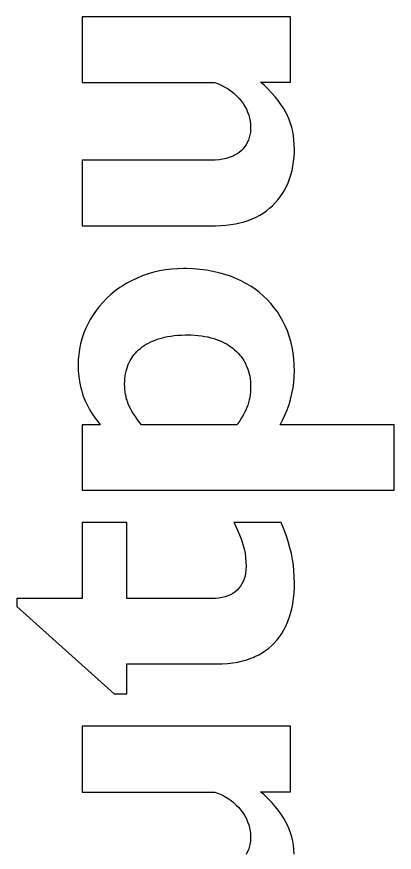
# Paper-space layout '2 DOOR PANEL LAYOUT - A1 Sheet' of a CAD drawing. Extents: x 50 to 825, y 22 to 486.
# Drawn here: x 425.103 to 425.41, y 336.991 to 337.671 of the extents above; entities that cross this region are included whole.
import ezdxf

# ---------------------------------------------------------------- set-up
doc = ezdxf.new("R2010")
doc.units = 0
doc.layers.add('N-EQPM', color=3, linetype='Continuous', lineweight=25)

psp = doc.layouts.new('2 DOOR PANEL LAYOUT - A1 Sheet')

# ---------------------------------------------------------------- linework, layer by layer
at = {"layer": 'N-EQPM', "linetype": 'Continuous'}
for points in [[(425.29058, 337.59353), (425.29145, 337.5911), (425.29213, 337.58866), (425.29261, 337.5862), (425.2929, 337.58374), (425.29299, 337.58128), (425.29296, 337.57984), (425.29276, 337.57741), (425.29239, 337.57509), (425.29185, 337.57289), (425.29115, 337.57082), (425.2903, 337.56887), (425.28929, 337.56703), (425.28813, 337.56532), (425.28683, 337.56372), (425.28536, 337.56224), (425.28374, 337.56087), (425.28196, 337.55962), (425.28, 337.55849), (425.27895, 337.55797), (425.27786, 337.55748), (425.27553, 337.55661), (425.273, 337.55587), (425.27027, 337.55527), (425.26731, 337.55483), (425.26411, 337.55456), (425.26067, 337.55447), (425.15597, 337.55447), (425.15597, 337.5012), (425.26434, 337.5012), (425.26865, 337.5013), (425.27279, 337.50158), (425.27677, 337.50204), (425.28059, 337.50267), (425.28426, 337.50348), (425.28777, 337.50444), (425.29113, 337.50556), (425.29435, 337.50683), (425.29742, 337.50825), (425.30035, 337.50982), (425.30314, 337.51153), (425.30579, 337.51338), (425.3083, 337.51537), (425.31068, 337.51749), (425.31292, 337.51975), (425.31503, 337.52215), (425.317, 337.52469), (425.31883, 337.52735), (425.32051, 337.53016), (425.32206, 337.53309), (425.32345, 337.53615), (425.32469, 337.53935), (425.32577, 337.54267), (425.32668, 337.54611), (425.32743, 337.54966), (425.328, 337.55333), (425.32839, 337.5571), (425.3286, 337.56097), (425.32864, 337.5633), (425.32854, 337.56719), (425.32827, 337.5709), (425.32782, 337.57446), (425.32719, 337.57789), (425.3264, 337.58121), (425.32542, 337.58446), (425.32426, 337.58763), (425.32292, 337.59075), (425.32138, 337.59383), (425.31964, 337.59688), (425.31768, 337.59992), (425.31549, 337.60297), (425.31304, 337.60603), (425.31031, 337.60913), (425.30728, 337.61228), (425.30391, 337.6155), (425.30111, 337.618), (425.32532, 337.618), (425.32532, 337.67126), (425.15597, 337.67126), (425.15597, 337.61764), (425.26398, 337.61764), (425.26677, 337.61661), (425.26949, 337.6154), (425.27213, 337.61402), (425.27467, 337.61246), (425.2769, 337.6109), (425.27921, 337.60907), (425.28136, 337.6071), (425.28335, 337.60503), (425.28517, 337.60286), (425.28681, 337.60061), (425.28826, 337.5983), (425.28952, 337.59593)], [(425.16226, 337.35117), (425.1646, 337.34739), (425.16727, 337.34357), (425.17029, 337.33969), (425.17068, 337.33921), (425.15597, 337.33921), (425.15597, 337.28595), (425.40983, 337.28595), (425.40983, 337.33921), (425.31689, 337.33921), (425.31896, 337.34298), (425.32089, 337.34701), (425.32265, 337.35128), (425.32423, 337.35575), (425.32546, 337.35989), (425.3266, 337.36457), (425.3275, 337.36927), (425.32813, 337.37392), (425.32851, 337.37849), (425.32864, 337.38293), (425.32851, 337.38803), (425.32814, 337.39298), (425.32754, 337.39779), (425.3267, 337.40246), (425.32564, 337.40699), (425.32436, 337.41136), (425.32286, 337.41559), (425.32115, 337.41968), (425.31923, 337.42361), (425.31711, 337.42739), (425.31597, 337.42923), (425.31478, 337.43102), (425.31226, 337.43449), (425.30954, 337.43781), (425.30663, 337.44097), (425.30353, 337.44396), (425.30023, 337.44679), (425.29675, 337.44945), (425.29308, 337.45193), (425.28922, 337.45424), (425.28517, 337.45637), (425.28094, 337.45831), (425.27653, 337.46005), (425.27193, 337.4616), (425.26715, 337.46294), (425.26219, 337.46406), (425.25706, 337.46497), (425.25174, 337.46565), (425.24626, 337.4661), (425.24061, 337.46631), (425.23865, 337.46632), (425.23362, 337.4662), (425.22866, 337.46583), (425.22377, 337.46521), (425.21897, 337.46435), (425.21425, 337.46326), (425.20964, 337.46194), (425.20514, 337.46038), (425.20076, 337.45861), (425.19652, 337.45662), (425.19242, 337.45442), (425.18847, 337.45203), (425.18658, 337.45077), (425.18289, 337.44809), (425.17937, 337.44523), (425.17605, 337.44221), (425.17293, 337.43902), (425.17001, 337.4357), (425.1673, 337.43223), (425.16481, 337.42864), (425.16254, 337.42493), (425.1605, 337.42112), (425.15869, 337.4172), (425.15712, 337.4132), (425.15578, 337.40912), (425.15468, 337.40496), (425.15382, 337.40074), (425.1532, 337.39645), (425.15283, 337.39211), (425.1527, 337.38773), (425.15282, 337.38311), (425.15318, 337.37871), (425.15376, 337.37449), (425.15457, 337.37041), (425.15562, 337.36644), (425.15623, 337.36448), (425.1569, 337.36255), (425.15842, 337.35872), (425.1602, 337.35494)], [(425.19532, 337.35244), (425.19434, 337.35443), (425.1935, 337.35636), (425.19278, 337.35826), (425.19246, 337.3592), (425.19217, 337.36014), (425.19167, 337.36202), (425.19126, 337.36392), (425.19095, 337.36587), (425.19073, 337.36789), (425.19059, 337.37002), (425.19054, 337.3723), (425.19059, 337.37453), (425.19074, 337.37669), (425.19098, 337.37877), (425.19131, 337.38078), (425.19173, 337.38273), (425.19223, 337.38461), (425.19283, 337.38642), (425.1935, 337.38818), (425.19426, 337.38987), (425.1951, 337.3915), (425.19603, 337.39308), (425.19704, 337.3946), (425.19813, 337.39606), (425.1993, 337.39746), (425.20056, 337.39881), (425.2019, 337.40011), (425.20333, 337.40134), (425.20485, 337.40252), (425.20647, 337.40365), (425.20817, 337.40471), (425.20997, 337.40572), (425.21187, 337.40667), (425.21387, 337.40755), (425.21597, 337.40837), (425.21818, 337.40912), (425.2205, 337.4098), (425.22292, 337.4104), (425.22546, 337.41094), (425.22812, 337.41139), (425.23089, 337.41176), (425.23378, 337.41204), (425.23679, 337.41223), (425.23993, 337.41233), (425.24157, 337.41234), (425.24163, 337.41234), (425.24463, 337.41229), (425.24753, 337.41214), (425.25034, 337.4119), (425.25306, 337.41157), (425.25568, 337.41114), (425.25821, 337.41064), (425.26065, 337.41005), (425.26299, 337.40939), (425.26524, 337.40865), (425.2674, 337.40783), (425.26946, 337.40695), (425.27144, 337.40599), (425.27332, 337.40497), (425.27512, 337.40389), (425.27683, 337.40274), (425.27845, 337.40154), (425.27998, 337.40027), (425.28143, 337.39895), (425.28279, 337.39756), (425.28407, 337.39613), (425.28526, 337.39463), (425.28638, 337.39308), (425.2874, 337.39148), (425.28835, 337.38981), (425.28879, 337.38896), (425.28921, 337.38809), (425.28998, 337.38632), (425.29067, 337.38449), (425.29128, 337.3826), (425.29179, 337.38066), (425.29222, 337.37866), (425.29255, 337.3766), (425.29279, 337.37448), (425.29294, 337.3723), (425.29299, 337.37006), (425.29294, 337.36784), (425.2928, 337.36567), (425.29256, 337.36355), (425.29222, 337.36146), (425.29178, 337.35939), (425.29125, 337.35733), (425.29061, 337.35528), (425.28986, 337.35323), (425.289, 337.35115), (425.28802, 337.34906), (425.28691, 337.34693), (425.28567, 337.34475), (425.28427, 337.34251), (425.28271, 337.3402), (425.28201, 337.33921), (425.20413, 337.33921), (425.20314, 337.34049), (425.20107, 337.34328), (425.1993, 337.34582), (425.19778, 337.34817), (425.19646, 337.35036)], [(425.27979, 337.25878), (425.28209, 337.25402), (425.28397, 337.24968), (425.2855, 337.24565), (425.28673, 337.24185), (425.28769, 337.23821), (425.28842, 337.23465), (425.28892, 337.23113), (425.28922, 337.22758), (425.28931, 337.2239), (425.28921, 337.22114), (425.28891, 337.21854), (425.28842, 337.21611), (425.28776, 337.21383), (425.28692, 337.21171), (425.28592, 337.20973), (425.28476, 337.2079), (425.28343, 337.20621), (425.28196, 337.20467), (425.28033, 337.20327), (425.27854, 337.20202), (425.27659, 337.20092), (425.27449, 337.19997), (425.27221, 337.19918), (425.26977, 337.19856), (425.26716, 337.19812), (425.26438, 337.19786), (425.26214, 337.1978), (425.19238, 337.1978), (425.19238, 337.25954), (425.15597, 337.25954), (425.15597, 337.1978), (425.10276, 337.1978), (425.10276, 337.19121), (425.18207, 337.12033), (425.19238, 337.12033), (425.19238, 337.14454), (425.2651, 337.14454), (425.2698, 337.14464), (425.27426, 337.14495), (425.27848, 337.14544), (425.28249, 337.14612), (425.28629, 337.14697), (425.28988, 337.14799), (425.29329, 337.14917), (425.29493, 337.14982), (425.29652, 337.15051), (425.29957, 337.152), (425.30246, 337.15364), (425.30518, 337.15543), (425.30775, 337.15737), (425.31016, 337.15946), (425.31244, 337.16171), (425.31457, 337.1641), (425.31656, 337.16666), (425.31841, 337.16938), (425.32012, 337.17227), (425.32168, 337.17533), (425.32311, 337.17858), (425.32439, 337.18201), (425.32551, 337.18563), (425.32647, 337.18945), (425.32727, 337.19347), (425.32789, 337.19769), (425.32833, 337.20212), (425.32858, 337.20676), (425.32864, 337.21031), (425.32854, 337.21542), (425.32824, 337.22028), (425.32775, 337.225), (425.32705, 337.22968), (425.32613, 337.23438), (425.32497, 337.23918), (425.32355, 337.24416), (425.32182, 337.24942), (425.31974, 337.2551), (425.31796, 337.25954), (425.27941, 337.25954)]]:
    psp.add_lwpolyline(points, close=True, dxfattribs=at)
psp.add_lwpolyline([(425.32854, 336.98976), (425.32827, 336.99347), (425.32782, 336.99702), (425.32719, 337.00046), (425.3264, 337.00378), (425.32542, 337.00703), (425.32426, 337.0102), (425.32292, 337.01333), (425.32138, 337.01641), (425.31964, 337.01947), (425.31768, 337.02251), (425.31548, 337.02556), (425.31303, 337.02863), (425.31029, 337.03174), (425.30726, 337.0349), (425.30388, 337.03814), (425.30111, 337.04061), (425.32532, 337.04061), (425.32532, 337.09388), (425.15597, 337.09388), (425.15597, 337.04025), (425.26398, 337.04025), (425.26676, 337.03923), (425.26948, 337.03802), (425.27211, 337.03663), (425.27465, 337.03508), (425.27708, 337.03337), (425.27919, 337.03168), (425.28135, 337.02972), (425.28334, 337.02764), (425.28516, 337.02547), (425.2868, 337.02321), (425.28825, 337.0209), (425.28951, 337.01853), (425.29058, 337.01613), (425.29145, 337.0137), (425.29213, 337.01125), (425.29261, 337.0088), (425.2929, 337.00634), (425.29299, 337.00389), (425.29296, 337.00245), (425.29276, 337.00001), (425.29239, 336.99769), (425.29185, 336.99549), (425.29116, 336.99342), (425.2903, 336.99146), (425.2893, 336.98963)], dxfattribs=at)

doc.saveas('drawing.dxf')
